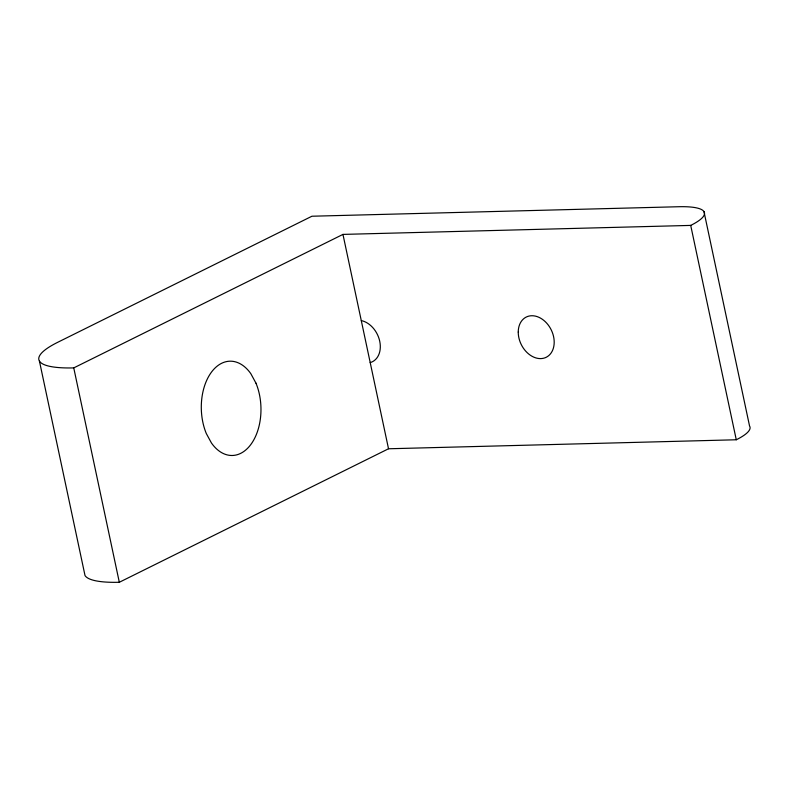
<?xml version="1.0" encoding="UTF-8"?>
<svg xmlns="http://www.w3.org/2000/svg" width="789" height="789" viewBox="0 0 789 789"><rect width="100%" height="100%" fill="white"/><g stroke="black" fill="none" stroke-linecap="round" stroke-linejoin="round"><path stroke-width="1.18" d="M119.317 582.272L73.752 367.901L342.959 234.402L690.71 225.407L736.275 439.769L388.523 448.773L119.317 582.272A92.214 20.119 -12 0 1 85.015 575.546L39.45 361.184M370.179 362.476L371.244 362.269A22.457 16.687 63.6 0 0 379.726 341.223A22.457 16.687 63.6 0 0 362.447 320.857L361.303 320.699M703.985 211.639L749.55 426.001A67.371 14.695 -12 0 1 736.275 439.769M342.959 234.402L388.523 448.773M690.71 225.407A67.371 14.695 -12 0 0 678.925 206.728L311.941 216.225L57.627 342.347A92.214 20.119 -12 0 0 73.752 367.901M255.961 383.148L250.833 373.69A47.162 29.824 88.5 0 0 211.482 372.112A47.162 29.824 88.5 0 0 206.304 433.526L211.442 442.984A47.162 29.824 88.5 0 0 250.794 444.562A47.162 29.824 88.5 0 0 255.961 383.148M518.245 332.061A22.457 16.687 63.6 0 0 545.12 357.762A22.457 16.687 63.6 0 0 545.288 321.695A22.457 16.687 63.6 0 0 518.245 332.061"/></g></svg>
